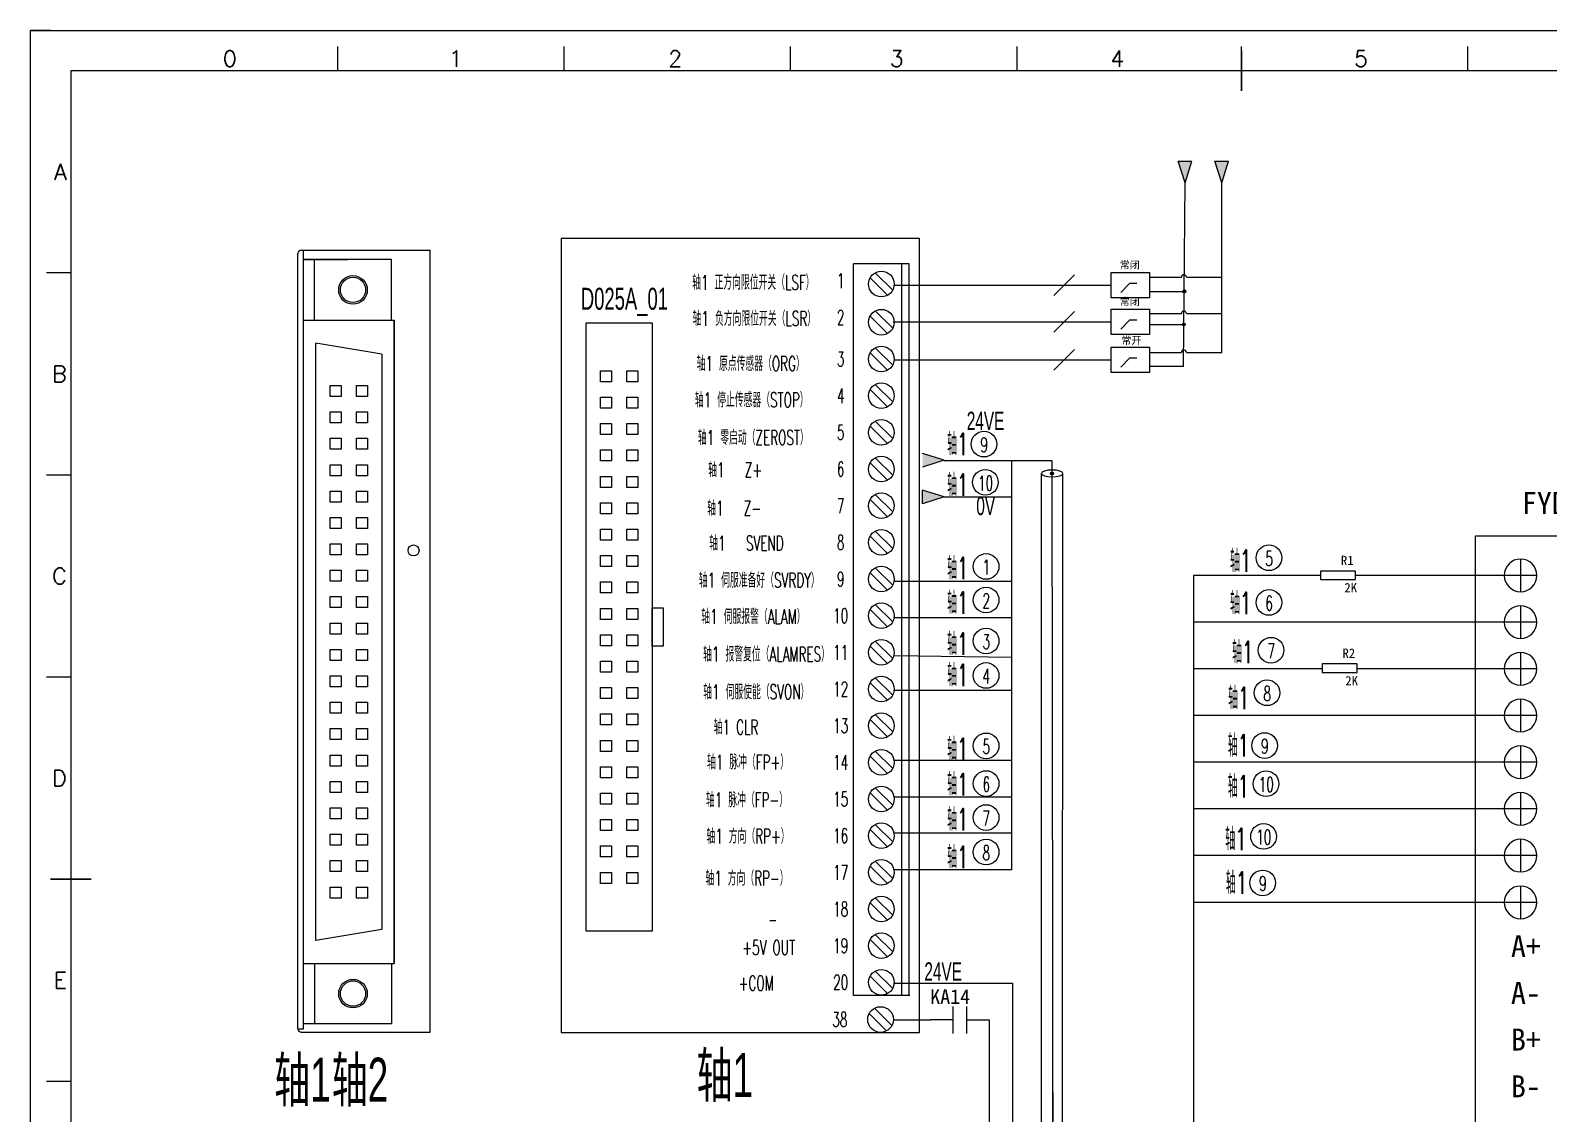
# Model space of a CAD drawing. Header units: millimetres. Extents: x 17734 to 28845, y 9358 to 11073.
# Drawn here: x 22576.8 to 22783.9, y 9835.8 to 9983.5 of the extents above; entities that cross this region are included whole.
import ezdxf
from ezdxf.enums import TextEntityAlignment as Align
from ezdxf.lldxf.tags import DXFTag

# ---------------------------------------------------------------- set-up
doc = ezdxf.new("R2010")
doc.units = ezdxf.units.MM
doc.layers.add('1', color=3, linetype='Continuous', lineweight=20)
doc.layers.add('Dimension', color=3, linetype='Continuous', lineweight=13)
for name, color, linetype in [('AE_BOR', 1, 'Continuous'), ('MISC', 2, 'Continuous'), ('SYMS', 7, 'Continuous'), ('Z_OM_GAIKEI', 7, 'Continuous')]:
    doc.layers.add(name, color=color, linetype=linetype)
doc.styles.get("Standard").update_dxf_attribs({"font": ''})
doc.styles.add('WD', font='romans.shx', dxfattribs={"bigfont": 'gbcbig.shx'})
doc.styles.add('样式 0', font='')
doc.styles.add('样式 8', font='arial.ttf')
doc.styles.get('Standard').set_extended_font_data('SimSun')
doc.styles.get('样式 0').set_extended_font_data('KaiTi_GB2312')
tags = doc.linetypes.add('ACAD_ISO02W100', pattern=[15, 12, -3]).pattern_tags.tags
tags[6:7] = [DXFTag(74, 4), DXFTag(75, 0), DXFTag(340, '0'), DXFTag(46, 1.0), DXFTag(50, 0.0), DXFTag(44, 0.0), DXFTag(45, 0.0)]
tags[4:5] = [DXFTag(74, 4), DXFTag(75, 0), DXFTag(340, '0'), DXFTag(46, 1.0), DXFTag(50, 0.0), DXFTag(44, 0.0), DXFTag(45, 0.0)]

# ---------------------------------------------------------------- blocks, each defined once
blk = doc.blocks.new('电控横A4')
for p, q in [((292, -5), (5, -5)), ((5, -5), (5, -205))]:
    blk.add_line(p, q)
at = {"layer": 'AE_BOR', "lineweight": 30}
blk.add_line((2.53, 0), (0, 0), dxfattribs=at)
at = {"layer": 'AE_BOR', "color": 1, "lineweight": 15}
for p, q in [((0, 0), (297, 0)), ((0, -210), (0, 0))]:
    blk.add_line(p, q, dxfattribs=at)
at = {"layer": 'AE_BOR'}
for p, q in [((38.03, -5), (38.03, -2)), ((66.03, -5), (66.03, -2)), ((94.03, -5), (94.03, -2)), ((122.03, -5), (122.03, -2)), ((149.78, -5), (149.78, -2)), ((177.78, -5), (177.78, -2)), ((5, -30), (2, -30)), ((5, -55), (2, -55)), ((5, -80), (2, -80)), ((5, -130), (2, -130))]:
    blk.add_line(p, q, dxfattribs=at)
at = {"layer": 'AE_BOR', "color": 2, "lineweight": 30}
for p, q in [((149.78, -7.5), (149.78, -2.5)), ((2.5, -105), (7.5, -105))]:
    blk.add_line(p, q, dxfattribs=at)
at = {"layer": 'AE_BOR', "style": 'WD'}
for s, p in [('0', (24.67, -4.5)), ('1', (52.6, -4.5)), ('2', (79.75, -4.5)), ('3', (107.15, -4.5)), ('4', (134.45, -4.5)), ('5', (164.59, -4.5))]:
    blk.add_text(s, height=2, dxfattribs=at).set_placement(p, align=Align.CENTER)
for s, p in [('A', (4.5, -17.5)), ('B', (4.5, -42.5)), ('C', (4.5, -67.5)), ('D', (4.5, -92.5)), ('E', (4.5, -117.5))]:
    blk.add_text(s, height=2, dxfattribs=at).set_placement(p, align=Align.MIDDLE_RIGHT)
blk = doc.blocks.new('WDDOT')
blk.add_hatch(color=256).paths.add_polyline_path([(0.5, 0, 1), (-0.5, 0, 1)])
blk.add_circle((0, 0), 0.5)
blk = doc.blocks.new('端子')
at = {"color": 0, "linetype": 'ByBlock', "lineweight": -2}
for p, q in [((7469.46, -2062.51), (7469.46, -2072.51)), ((7464.46, -2067.51), (7474.46, -2067.51))]:
    blk.add_line(p, q, dxfattribs=at)
blk.add_circle((7469.46, -2067.51), 5, dxfattribs=at)
blk = doc.blocks.new('常开触点')
at = {"linetype": 'ByBlock'}
for p, q in [((-1853.82, -782.99), (-1853.82, -780.56)), ((-1852.6, -782.99), (-1852.6, -780.56)), ((-1853.82, -781.77), (-1855.88, -781.77)), ((-1852.6, -781.77), (-1850.55, -781.77))]:
    blk.add_line(p, q, dxfattribs=at)

msp = doc.modelspace()

# ---------------------------------------------------------------- hatches: boundary and pattern name
for points in [[(22734.279, 9962.7), (22733.343, 9965.619), (22735.214, 9965.619)], [(22739.279, 9962.7), (22738.343, 9965.619), (22740.214, 9965.619)], [(22701.42, 9924.857), (22698.501, 9923.922), (22698.501, 9925.793)], [(22698.501, 9918.922), (22698.501, 9920.793), (22701.42, 9919.857)]]:
    msp.add_hatch(color=256).paths.add_polyline_path(points)
h = msp.add_hatch(color=256)
edge = h.paths.add_edge_path()
edge.add_arc((22734.194, 9947.885), 0.197, 0, 360)
h = msp.add_hatch(color=256)
edge = h.paths.add_edge_path()
edge.add_arc((22734.108, 9943.353), 0.197, 0, 360)
h = msp.add_hatch(color=256)
edge = h.paths.add_edge_path()
edge.add_arc((22716.124, 9923.042), 0.197, 0, 360)

# ---------------------------------------------------------------- linework, layer by layer
for p, q in [((22734.279, 9962.7), (22733.343, 9965.619)), ((22733.343, 9965.619), (22735.214, 9965.619)), ((22734.279, 9962.7), (22735.214, 9965.619)), ((22738.343, 9965.619), (22740.214, 9965.619)), ((22739.279, 9962.7), (22738.343, 9965.619)), ((22739.279, 9962.7), (22740.214, 9965.619)), ((22613.774, 9953.502), (22631.324, 9953.502)), ((22701.42, 9924.857), (22698.501, 9925.793)), ((22701.42, 9924.857), (22698.501, 9923.922)), ((22698.501, 9918.922), (22698.501, 9920.793)), ((22701.42, 9919.857), (22698.501, 9920.793)), ((22701.42, 9919.857), (22698.501, 9918.922)), ((22735.442, 9909.151), (22735.442, 9821.424)), ((22716.238, 9821.424), (22716.238, 9856.681)), ((22694.507, 9848.524), (22699.595, 9848.524)), ((22707.588, 9848.524), (22707.588, 9813.027)), ((22613.774, 9846.852), (22631.324, 9846.852))]:
    msp.add_line(p, q)
at = {"lineweight": 0}
for p, q in [((22734.082, 9937.669), (22734.279, 9962.7)), ((22739.279, 9939.564), (22739.279, 9962.7)), ((22689.092, 9851.87), (22689.092, 9951.624)), ((22696.656, 9951.624), (22689.092, 9951.624)), ((22695.656, 9851.87), (22695.656, 9951.624)), ((22696.656, 9851.87), (22696.656, 9951.623)), ((22729.452, 9949.819), (22733.788, 9949.819)), ((22734.46, 9949.819), (22739.279, 9949.819)), ((22694.643, 9948.732), (22724.196, 9948.732)), ((22729.452, 9947.872), (22734.279, 9947.872)), ((22694.477, 9943.732), (22724.196, 9943.732)), ((22729.452, 9944.867), (22733.788, 9944.867)), ((22734.46, 9944.867), (22739.279, 9944.867)), ((22729.452, 9943.353), (22734.115, 9943.353)), ((22729.452, 9939.564), (22733.788, 9939.564)), ((22734.46, 9939.564), (22739.279, 9939.564)), ((22694.643, 9938.529), (22724.196, 9938.529)), ((22729.452, 9937.669), (22734.115, 9937.669)), ((22701.42, 9924.827), (22710.669, 9924.827)), ((22701.42, 9919.857), (22710.669, 9919.857)), ((22696.748, 9851.87), (22689.092, 9851.87))]:
    msp.add_line(p, q, dxfattribs=at)
at = {"linetype": 'ACAD_ISO02W100'}
for p, q in [((22726.718, 9948.967), (22725.526, 9947.738)), ((22727.725, 9948.964), (22726.718, 9948.967)), ((22726.718, 9943.967), (22725.526, 9942.738)), ((22727.725, 9943.964), (22726.718, 9943.967)), ((22726.718, 9938.765), (22725.526, 9937.535)), ((22727.725, 9938.762), (22726.718, 9938.765))]:
    msp.add_line(p, q, dxfattribs=at)
at = {"color": 0, "linetype": 'Continuous', "lineweight": 13}
msp.add_line((22710.669, 9868.98), (22710.669, 9924.827), dxfattribs=at)
at = {"color": 2, "lineweight": 0}
for p, q in [((22714.701, 9824.683), (22714.686, 9923.043)), ((22717.585, 9824.718), (22717.616, 9923.064))]:
    msp.add_line(p, q, dxfattribs=at)
at = {"color": 0, "linetype": 'ByBlock', "lineweight": -2}
for p, q in [((22752.743, 9909.151), (22735.442, 9909.151)), ((22780.032, 9909.151), (22757.524, 9909.151)), ((22780.032, 9902.781), (22735.442, 9902.781)), ((22752.956, 9896.411), (22735.442, 9896.411)), ((22780.032, 9896.411), (22757.737, 9896.411)), ((22780.032, 9890.041), (22735.442, 9890.041)), ((22780.032, 9883.671), (22735.442, 9883.671)), ((22780.032, 9877.301), (22735.442, 9877.301)), ((22780.032, 9870.931), (22735.442, 9870.931)), ((22780.032, 9864.561), (22735.442, 9864.561))]:
    msp.add_line(p, q, dxfattribs=at)
at = {"lineweight": 0}
for points in [[(22691.334, 9949.715), (22693.706, 9947.343)], [(22694.413, 9948.05), (22692.041, 9950.422)], [(22691.334, 9944.509), (22693.706, 9942.137)], [(22694.413, 9942.844), (22692.041, 9945.216)], [(22691.334, 9939.489), (22693.706, 9937.118)], [(22694.413, 9937.825), (22692.041, 9940.196)], [(22694.413, 9932.825), (22692.041, 9935.196)], [(22691.334, 9934.489), (22693.706, 9932.118)], [(22691.334, 9929.489), (22693.706, 9927.118)], [(22694.413, 9927.825), (22692.041, 9930.196)], [(22694.413, 9922.825), (22692.041, 9925.196)], [(22691.334, 9924.489), (22693.706, 9922.118)], [(22691.334, 9919.489), (22693.706, 9917.118)], [(22694.413, 9917.825), (22692.041, 9920.196)], [(22691.334, 9914.489), (22693.706, 9912.118)], [(22694.413, 9912.825), (22692.041, 9915.196)], [(22691.334, 9909.489), (22693.706, 9907.118)], [(22694.413, 9907.825), (22692.041, 9910.196)], [(22691.334, 9904.489), (22693.706, 9902.118)], [(22694.413, 9902.825), (22692.041, 9905.196)], [(22694.413, 9897.825), (22692.041, 9900.196)], [(22691.334, 9899.489), (22693.706, 9897.118)], [(22691.334, 9894.489), (22693.706, 9892.118)], [(22694.413, 9892.825), (22692.041, 9895.196)], [(22694.413, 9887.825), (22692.041, 9890.196)], [(22691.334, 9889.489), (22693.706, 9887.118)], [(22691.334, 9884.489), (22693.706, 9882.118)], [(22694.413, 9882.825), (22692.041, 9885.196)], [(22691.334, 9879.489), (22693.706, 9877.118)], [(22694.413, 9877.825), (22692.041, 9880.196)], [(22694.413, 9872.825), (22692.041, 9875.196)], [(22691.334, 9874.489), (22693.706, 9872.118)], [(22691.334, 9869.489), (22693.706, 9867.118)], [(22694.413, 9867.825), (22692.041, 9870.196)], [(22694.413, 9862.825), (22692.041, 9865.196)], [(22691.334, 9864.489), (22693.706, 9862.118)], [(22691.334, 9859.489), (22693.706, 9857.118)], [(22694.413, 9857.825), (22692.041, 9860.196)], [(22691.334, 9854.489), (22693.706, 9852.118)], [(22694.413, 9852.825), (22692.041, 9855.196)], [(22691.219, 9849.421), (22693.591, 9847.049)], [(22694.298, 9847.756), (22691.926, 9850.128)]]:
    msp.add_lwpolyline(points, dxfattribs=at)
for points in [[(22724.196, 9947.006), (22724.196, 9950.458), (22729.452, 9950.458), (22729.452, 9947.006)], [(22652.62, 9860.632), (22652.62, 9943.582), (22661.62, 9943.582), (22661.62, 9860.632)], [(22724.196, 9942.006), (22724.196, 9945.458), (22729.452, 9945.458), (22729.452, 9942.006)], [(22724.196, 9936.803), (22724.196, 9940.256), (22729.452, 9940.256), (22729.452, 9936.803)], [(22656.07, 9935.557), (22654.57, 9935.557), (22654.57, 9937.057), (22656.07, 9937.057)], [(22659.67, 9935.557), (22658.17, 9935.557), (22658.17, 9937.057), (22659.67, 9937.057)], [(22617.711, 9935.05), (22619.211, 9935.05), (22619.211, 9933.55), (22617.711, 9933.55)], [(22621.311, 9935.05), (22622.811, 9935.05), (22622.811, 9933.55), (22621.311, 9933.55)], [(22656.07, 9931.957), (22654.57, 9931.957), (22654.57, 9933.457), (22656.07, 9933.457)], [(22659.67, 9931.957), (22658.17, 9931.957), (22658.17, 9933.457), (22659.67, 9933.457)], [(22617.711, 9931.45), (22619.211, 9931.45), (22619.211, 9929.95), (22617.711, 9929.95)], [(22621.311, 9931.45), (22622.811, 9931.45), (22622.811, 9929.95), (22621.311, 9929.95)], [(22656.07, 9928.357), (22654.57, 9928.357), (22654.57, 9929.857), (22656.07, 9929.857)], [(22659.67, 9928.357), (22658.17, 9928.357), (22658.17, 9929.857), (22659.67, 9929.857)], [(22617.711, 9927.85), (22619.211, 9927.85), (22619.211, 9926.35), (22617.711, 9926.35)], [(22621.311, 9927.85), (22622.811, 9927.85), (22622.811, 9926.35), (22621.311, 9926.35)], [(22656.07, 9924.757), (22654.57, 9924.757), (22654.57, 9926.257), (22656.07, 9926.257)], [(22659.67, 9924.757), (22658.17, 9924.757), (22658.17, 9926.257), (22659.67, 9926.257)], [(22617.711, 9924.25), (22619.211, 9924.25), (22619.211, 9922.75), (22617.711, 9922.75)], [(22621.311, 9924.25), (22622.811, 9924.25), (22622.811, 9922.75), (22621.311, 9922.75)], [(22656.07, 9921.157), (22654.57, 9921.157), (22654.57, 9922.657), (22656.07, 9922.657)], [(22659.67, 9921.157), (22658.17, 9921.157), (22658.17, 9922.657), (22659.67, 9922.657)], [(22617.711, 9920.65), (22619.211, 9920.65), (22619.211, 9919.15), (22617.711, 9919.15)], [(22621.311, 9920.65), (22622.811, 9920.65), (22622.811, 9919.15), (22621.311, 9919.15)], [(22656.07, 9917.557), (22654.57, 9917.557), (22654.57, 9919.057), (22656.07, 9919.057)], [(22659.67, 9917.557), (22658.17, 9917.557), (22658.17, 9919.057), (22659.67, 9919.057)], [(22617.711, 9917.05), (22619.211, 9917.05), (22619.211, 9915.55), (22617.711, 9915.55)], [(22621.311, 9917.05), (22622.811, 9917.05), (22622.811, 9915.55), (22621.311, 9915.55)], [(22656.07, 9913.957), (22654.57, 9913.957), (22654.57, 9915.457), (22656.07, 9915.457)], [(22659.67, 9913.957), (22658.17, 9913.957), (22658.17, 9915.457), (22659.67, 9915.457)], [(22617.711, 9913.45), (22619.211, 9913.45), (22619.211, 9911.95), (22617.711, 9911.95)], [(22621.311, 9913.45), (22622.811, 9913.45), (22622.811, 9911.95), (22621.311, 9911.95)], [(22656.07, 9910.357), (22654.57, 9910.357), (22654.57, 9911.857), (22656.07, 9911.857)], [(22659.67, 9910.357), (22658.17, 9910.357), (22658.17, 9911.857), (22659.67, 9911.857)], [(22617.711, 9909.85), (22619.211, 9909.85), (22619.211, 9908.35), (22617.711, 9908.35)], [(22621.311, 9909.85), (22622.811, 9909.85), (22622.811, 9908.35), (22621.311, 9908.35)], [(22617.711, 9906.25), (22619.211, 9906.25), (22619.211, 9904.75), (22617.711, 9904.75)], [(22621.311, 9906.25), (22622.811, 9906.25), (22622.811, 9904.75), (22621.311, 9904.75)], [(22656.07, 9906.757), (22654.57, 9906.757), (22654.57, 9908.257), (22656.07, 9908.257)], [(22659.67, 9906.757), (22658.17, 9906.757), (22658.17, 9908.257), (22659.67, 9908.257)], [(22656.07, 9903.157), (22654.57, 9903.157), (22654.57, 9904.657), (22656.07, 9904.657)], [(22659.67, 9903.157), (22658.17, 9903.157), (22658.17, 9904.657), (22659.67, 9904.657)], [(22663.12, 9899.482), (22661.62, 9899.482), (22661.62, 9904.732), (22663.12, 9904.732)], [(22617.711, 9902.65), (22619.211, 9902.65), (22619.211, 9901.15), (22617.711, 9901.15)], [(22621.311, 9902.65), (22622.811, 9902.65), (22622.811, 9901.15), (22621.311, 9901.15)], [(22656.07, 9899.557), (22654.57, 9899.557), (22654.57, 9901.057), (22656.07, 9901.057)], [(22659.67, 9899.557), (22658.17, 9899.557), (22658.17, 9901.057), (22659.67, 9901.057)], [(22617.711, 9899.05), (22619.211, 9899.05), (22619.211, 9897.55), (22617.711, 9897.55)], [(22621.311, 9899.05), (22622.811, 9899.05), (22622.811, 9897.55), (22621.311, 9897.55)], [(22656.07, 9895.957), (22654.57, 9895.957), (22654.57, 9897.457), (22656.07, 9897.457)], [(22659.67, 9895.957), (22658.17, 9895.957), (22658.17, 9897.457), (22659.67, 9897.457)], [(22617.711, 9895.45), (22619.211, 9895.45), (22619.211, 9893.95), (22617.711, 9893.95)], [(22621.311, 9895.45), (22622.811, 9895.45), (22622.811, 9893.95), (22621.311, 9893.95)], [(22656.07, 9892.357), (22654.57, 9892.357), (22654.57, 9893.857), (22656.07, 9893.857)], [(22659.67, 9892.357), (22658.17, 9892.357), (22658.17, 9893.857), (22659.67, 9893.857)], [(22617.711, 9891.85), (22619.211, 9891.85), (22619.211, 9890.35), (22617.711, 9890.35)], [(22621.311, 9891.85), (22622.811, 9891.85), (22622.811, 9890.35), (22621.311, 9890.35)], [(22656.07, 9888.757), (22654.57, 9888.757), (22654.57, 9890.257), (22656.07, 9890.257)], [(22659.67, 9888.757), (22658.17, 9888.757), (22658.17, 9890.257), (22659.67, 9890.257)], [(22617.711, 9888.25), (22619.211, 9888.25), (22619.211, 9886.75), (22617.711, 9886.75)], [(22621.311, 9888.25), (22622.811, 9888.25), (22622.811, 9886.75), (22621.311, 9886.75)], [(22656.07, 9885.157), (22654.57, 9885.157), (22654.57, 9886.657), (22656.07, 9886.657)], [(22659.67, 9885.157), (22658.17, 9885.157), (22658.17, 9886.657), (22659.67, 9886.657)], [(22617.711, 9884.65), (22619.211, 9884.65), (22619.211, 9883.15), (22617.711, 9883.15)], [(22621.311, 9884.65), (22622.811, 9884.65), (22622.811, 9883.15), (22621.311, 9883.15)], [(22656.07, 9881.557), (22654.57, 9881.557), (22654.57, 9883.057), (22656.07, 9883.057)], [(22659.67, 9881.557), (22658.17, 9881.557), (22658.17, 9883.057), (22659.67, 9883.057)], [(22617.711, 9881.05), (22619.211, 9881.05), (22619.211, 9879.55), (22617.711, 9879.55)], [(22621.311, 9881.05), (22622.811, 9881.05), (22622.811, 9879.55), (22621.311, 9879.55)], [(22656.07, 9877.957), (22654.57, 9877.957), (22654.57, 9879.457), (22656.07, 9879.457)], [(22659.67, 9877.957), (22658.17, 9877.957), (22658.17, 9879.457), (22659.67, 9879.457)], [(22617.711, 9877.45), (22619.211, 9877.45), (22619.211, 9875.95), (22617.711, 9875.95)], [(22621.311, 9877.45), (22622.811, 9877.45), (22622.811, 9875.95), (22621.311, 9875.95)], [(22656.07, 9874.357), (22654.57, 9874.357), (22654.57, 9875.857), (22656.07, 9875.857)], [(22659.67, 9874.357), (22658.17, 9874.357), (22658.17, 9875.857), (22659.67, 9875.857)], [(22617.711, 9873.85), (22619.211, 9873.85), (22619.211, 9872.35), (22617.711, 9872.35)], [(22621.311, 9873.85), (22622.811, 9873.85), (22622.811, 9872.35), (22621.311, 9872.35)], [(22656.07, 9870.757), (22654.57, 9870.757), (22654.57, 9872.257), (22656.07, 9872.257)], [(22659.67, 9870.757), (22658.17, 9870.757), (22658.17, 9872.257), (22659.67, 9872.257)], [(22617.711, 9870.25), (22619.211, 9870.25), (22619.211, 9868.75), (22617.711, 9868.75)], [(22621.311, 9870.25), (22622.811, 9870.25), (22622.811, 9868.75), (22621.311, 9868.75)], [(22656.07, 9867.157), (22654.57, 9867.157), (22654.57, 9868.657), (22656.07, 9868.657)], [(22659.67, 9867.157), (22658.17, 9867.157), (22658.17, 9868.657), (22659.67, 9868.657)], [(22617.711, 9866.65), (22619.211, 9866.65), (22619.211, 9865.15), (22617.711, 9865.15)], [(22621.311, 9866.65), (22622.811, 9866.65), (22622.811, 9865.15), (22621.311, 9865.15)]]:
    msp.add_lwpolyline(points, close=True, dxfattribs=at)
at = {"color": 0, "linetype": 'Continuous', "lineweight": -3}
msp.add_lwpolyline([(22710.669, 9924.827), (22716.111, 9924.827), (22716.238, 9821.424)], dxfattribs=at)
at = {"color": 0, "linetype": 'ByBlock', "lineweight": -2}
for points in [[(22773.883, 9914.568), (22800.584, 9914.568), (22800.584, 9834.261), (22773.883, 9834.261)], [(22757.524, 9909.734), (22752.743, 9909.734), (22752.743, 9908.569), (22757.524, 9908.569)], [(22757.737, 9897.087), (22752.956, 9897.087), (22752.956, 9895.922), (22757.737, 9895.922)]]:
    msp.add_lwpolyline(points, close=True, dxfattribs=at)
at = {"lineweight": 0}
for centre in [(22692.874, 9948.883), (22692.874, 9943.676), (22692.874, 9938.657), (22692.874, 9933.657), (22692.874, 9928.657), (22706.858, 9927.048), (22692.874, 9923.657), (22707.054, 9921.842), (22692.874, 9918.657), (22692.874, 9913.657), (22745.722, 9911.554), (22692.874, 9908.657), (22707.153, 9910.364), (22707.153, 9905.795), (22745.722, 9905.461), (22692.874, 9903.657), (22692.874, 9898.657), (22707.153, 9900.207), (22746.006, 9898.945), (22707.153, 9895.5), (22692.874, 9893.657), (22745.461, 9893.142), (22692.874, 9888.657), (22707.153, 9885.901), (22745.13, 9885.946), (22692.874, 9883.657), (22707.153, 9880.767), (22745.327, 9880.74), (22692.874, 9878.657), (22707.153, 9876.13), (22692.874, 9873.657), (22744.983, 9873.56), (22707.153, 9871.423), (22692.874, 9868.657), (22744.867, 9867.214), (22692.874, 9863.657), (22692.874, 9858.657), (22692.874, 9853.657), (22692.758, 9848.588)]:
    msp.add_circle(centre, 1.75, dxfattribs=at)
for centre in [(22734.194, 9947.885), (22734.108, 9943.353), (22716.124, 9923.042)]:
    msp.add_circle(centre, 0.197)
for centre in [(22734.124, 9949.819), (22734.124, 9944.867), (22734.124, 9939.564)]:
    msp.add_arc(centre, 0.336, 0, 180, dxfattribs=at)
at = {"color": 2, "lineweight": 0, "extrusion": (0, 0, -1)}
msp.add_ellipse((22716.151, 9923.058), major_axis=(-1.465, 0), ratio=0.3169375, dxfattribs=at)
at = {"layer": '1', "color": 7, "linetype": 'Continuous', "lineweight": 13}
for p, q in [((22694.665, 9908.383), (22710.669, 9908.383)), ((22694.605, 9903.416), (22710.669, 9903.416)), ((22694.605, 9898.249), (22710.669, 9898.009)), ((22694.605, 9893.483), (22710.669, 9893.483)), ((22710.669, 9883.886), (22694.534, 9883.886)), ((22710.669, 9878.894), (22694.534, 9878.894)), ((22710.669, 9873.977), (22694.534, 9873.977)), ((22710.669, 9868.98), (22694.534, 9868.98)), ((22694.511, 9853.55), (22710.761, 9853.55)), ((22710.763, 9853.55), (22710.763, 9813.206))]:
    msp.add_line(p, q, dxfattribs=at)
at = {"layer": '1', "color": 0, "linetype": 'Continuous', "lineweight": 13}
msp.add_lwpolyline([(22698.08, 9955.074), (22649.231, 9955.074), (22649.231, 9846.838), (22698.08, 9846.838)], close=True, dxfattribs=at)
at = {"layer": 'Dimension', "lineweight": 0}
for p, q in [((22716.367, 9947.318), (22719.195, 9950.146)), ((22716.367, 9942.318), (22719.195, 9945.146)), ((22716.367, 9937.115), (22719.195, 9939.944))]:
    msp.add_line(p, q, dxfattribs=at)
at = {"layer": 'Z_OM_GAIKEI'}
for p, q in [((22613.324, 9847.302), (22613.324, 9953.052)), ((22614.074, 9847.302), (22614.074, 9953.502)), ((22626.073, 9952.21), (22614.074, 9952.21)), ((22614.074, 9952.209), (22620.074, 9952.209)), ((22614.074, 9847.989), (22614.074, 9952.209)), ((22615.573, 9943.959), (22615.573, 9952.209)), ((22626.073, 9943.959), (22626.073, 9952.209)), ((22631.324, 9846.852), (22631.324, 9953.502)), ((22614.074, 9943.959), (22626.449, 9943.959)), ((22614.074, 9943.959), (22626.449, 9943.959)), ((22626.449, 9943.959), (22626.449, 9856.239)), ((22626.449, 9856.239), (22626.449, 9943.959)), ((22615.761, 9859.359), (22615.761, 9940.84)), ((22624.761, 9939.34), (22615.761, 9940.84)), ((22624.761, 9939.34), (22624.761, 9860.859)), ((22624.761, 9860.859), (22615.761, 9859.359)), ((22614.074, 9856.239), (22626.449, 9856.239)), ((22615.573, 9856.239), (22615.573, 9847.99)), ((22626.073, 9856.239), (22626.073, 9847.99)), ((22613.324, 9847.302), (22614.074, 9847.302)), ((22626.073, 9847.989), (22614.074, 9847.989))]:
    msp.add_line(p, q, dxfattribs=at)
for centre, radius in [((22620.823, 9948.084), 1.95), ((22620.823, 9948.084), 1.725), ((22629.074, 9912.552), 0.75), ((22620.823, 9852.115), 1.95), ((22620.823, 9852.115), 1.725)]:
    msp.add_circle(centre, radius, dxfattribs=at)
for centre, start, end in [((22613.774, 9953.052), 90, 180.00001), ((22613.774, 9847.302), 180.00001, 270)]:
    msp.add_arc(centre, 0.45, start, end, dxfattribs=at)

# ---------------------------------------------------------------- block references
at = {"xscale": 1.1025, "yscale": 1.1025, "zscale": 1.1025}
msp.add_blockref('电控横A4', (22576.831, 9983.476), dxfattribs=at)
at = {"color": 0, "linetype": 'ByBlock', "lineweight": -2, "xscale": -0.4459000000000001, "yscale": 0.4459000000000001, "zscale": 0.4459000000000001}
for p in [(26110.662, 10831.056), (26110.662, 10824.686), (26110.662, 10818.316), (26110.662, 10811.946), (26110.662, 10805.576), (26110.662, 10799.206), (26110.662, 10792.836), (26110.662, 10786.466)]:
    msp.add_blockref('端子', p, dxfattribs=at)
at = {"linetype": 'ByBlock', "xscale": 1.5, "yscale": 1.5, "zscale": 1.5}
msp.add_blockref('常开触点', (25483.409, 11021.185), dxfattribs=at)
at = {"layer": 'SYMS', "color": 0, "lineweight": -3, "xscale": 0.25, "yscale": 0.25, "zscale": 0.25, "rotation": 90}
for p in [(22734.194, 9947.885), (22734.108, 9943.353), (22716.124, 9923.042)]:
    msp.add_blockref('WDDOT', p, dxfattribs=at)
at = {"layer": 'SYMS', "lineweight": -3, "xscale": 0.25, "yscale": 0.25, "zscale": 0.25, "rotation": 90}
for p in [(22734.194, 9947.885), (22734.108, 9943.353), (22716.124, 9923.042)]:
    msp.add_blockref('WDDOT', p, dxfattribs=at)

# ---------------------------------------------------------------- texts
at = {"lineweight": 0, "style": 'WD', "width": 0.6}
for s, height, p in [('轴1 正方向限位开关（LSF）', 2, (22675.415, 9949.212)), ('1', 2, (22687.323, 9949.342)), ('轴1 负方向限位开关（LSR）', 2, (22675.553, 9944.278)), ('2', 2, (22687.323, 9944.342)), ('3', 2, (22687.323, 9938.657)), ('轴1 原点传感器（ORG）', 2, (22675.056, 9938.132)), ('轴1 停止传感器（STOP）', 2, (22675.194, 9933.177)), ('4', 2, (22687.323, 9933.657)), ('轴1 零启动（ZEROST）', 2, (22675.415, 9928.047)), ('5', 2, (22687.323, 9928.657)), ('轴1', 3, (22703.286, 9927.21)), ('9', 2, (22706.884, 9926.951)), ('轴1   Z+', 2, (22672.939, 9923.653)), ('6', 2, (22687.323, 9923.657)), ('轴1', 3, (22703.286, 9921.637)), ('10', 2, (22707.081, 9921.745)), ('轴1   Z-', 2, (22672.801, 9918.412)), ('7', 2, (22687.323, 9918.657)), ('轴1   SVEND', 2, (22674.474, 9913.644)), ('8', 2, (22687.323, 9913.657)), ('轴1', 3, (22741.855, 9911.274)), ('5', 2, (22745.748, 9911.457)), ('轴1', 3, (22703.286, 9910.272)), ('1', 2, (22707.179, 9910.267)), ('轴1 伺服准备好（SVRDY）', 2, (22676.221, 9908.59)), ('9', 2, (22687.323, 9908.657)), ('轴1', 3, (22703.286, 9905.574)), ('2', 2, (22707.179, 9905.698)), ('轴1', 3, (22741.855, 9905.507)), ('6', 2, (22745.748, 9905.364)), ('轴1 伺服报警（ALAM）', 2, (22675.424, 9903.634)), ('10', 2, (22687.323, 9903.657)), ('轴1', 3, (22703.286, 9899.959)), ('3', 2, (22707.179, 9900.11)), ('轴1', 3, (22742.139, 9898.82)), ('轴1 报警复位（ALAMRES）', 2, (22677.207, 9898.505)), ('11', 2, (22687.323, 9898.657)), ('7', 2, (22746.032, 9898.848)), ('轴1', 3, (22703.286, 9895.698)), ('4', 2, (22707.179, 9895.404)), ('轴1 伺服使能（SVON）', 2, (22675.818, 9893.362)), ('12', 2, (22687.323, 9893.657)), ('轴1', 3, (22741.594, 9892.587)), ('8', 2, (22745.487, 9893.045)), ('轴1 CLR', 2, (22673.051, 9888.571)), ('13', 2, (22687.323, 9888.657)), ('轴1', 3, (22741.559, 9886.108)), ('轴1', 3, (22703.286, 9885.621)), ('5', 2, (22707.179, 9885.804)), ('9', 2, (22745.157, 9885.849)), ('轴1 脉冲（FP+）', 2, (22674.689, 9883.803)), ('14', 2, (22687.323, 9883.657)), ('轴1', 3, (22703.286, 9880.813)), ('6', 2, (22707.179, 9880.67)), ('轴1', 3, (22741.559, 9880.535)), ('10', 2, (22745.354, 9880.643)), ('轴1 脉冲（FP-）', 2, (22674.551, 9878.637)), ('15', 2, (22687.323, 9878.657)), ('轴1', 3, (22703.286, 9876.005)), ('7', 2, (22707.179, 9876.033)), ('轴1 方向（RP+）', 2, (22674.689, 9873.681)), ('16', 2, (22687.323, 9873.657)), ('轴1', 3, (22741.215, 9873.355)), ('10', 2, (22745.01, 9873.463)), ('轴1', 3, (22703.286, 9870.869)), ('8', 2, (22707.179, 9871.327)), ('轴1 方向（RP-）', 2, (22674.551, 9867.954)), ('17', 2, (22687.323, 9868.657)), ('轴1', 3, (22741.296, 9867.376)), ('9', 2, (22744.894, 9867.117)), ('18', 2, (22687.323, 9863.657)), ('_', 2, (22678.054, 9863.186)), ('+5V OUT ', 2, (22677.916, 9858.395)), ('19', 2, (22687.323, 9858.657)), ('+COM', 2, (22675.799, 9853.546)), ('20', 2, (22687.323, 9853.657)), ('38', 2, (22687.208, 9848.588))]:
    msp.add_text(s, height=height, dxfattribs=at).set_placement(p, align=Align.MIDDLE)
at = {"color": 0, "linetype": 'ByBlock', "lineweight": -2, "char_height": 2.998, "attachment_point": 1}
for s, insert, width in [('FYDM506T', (22780.209, 9920.539), 43.43845), ('A+', (22778.717, 9860.087), 10.6291), ('A-', (22778.717, 9853.717), 10.6291), ('B+', (22778.717, 9847.347), 10.6291), ('B-', (22778.717, 9840.977), 10.6291)]:
    msp.add_mtext(s, dxfattribs=dict(at, insert=insert, width=width))
at = {"linetype": 'ByBlock', "lineweight": 0, "char_height": 1.274, "attachment_point": 3}
for s, insert in [('R1', (22757.269, 9911.826)), ('2K', (22757.738, 9908.115)), ('R2', (22757.481, 9899.179)), ('2K', (22757.861, 9895.422))]:
    msp.add_mtext(s, dxfattribs=dict(at, insert=insert))
at = {"insert": (22699.598, 9852.701), "char_height": 2, "width": 5.97017, "attachment_point": 1, "style": '样式 0'}
msp.add_mtext('\\pi-0.064528;KA14', dxfattribs=at)
at = {"layer": 'Dimension', "lineweight": 0, "style": '样式 8', "width": 0.6}
for s, height, p in [('D025A_01', 3, (22651.892, 9945.373)), ('24VE', 2.5, (22698.732, 9853.887)), ('轴1', 6, (22610.074, 9837.378)), ('轴2', 6, (22617.918, 9837.378)), ('轴1', 6, (22667.677, 9838.015))]:
    msp.add_text(s, height=height, dxfattribs=at).set_placement(p)
at = {"layer": 'Dimension', "color": 3, "lineweight": 0, "style": '样式 8', "width": 0.6}
for s, p in [('24VE', (22709.641, 9928.971)), ('0V', (22708.383, 9917.374))]:
    msp.add_text(s, height=2.5, dxfattribs=at).set_placement(p, align=Align.RIGHT)
at = {"layer": 'MISC', "color": 3, "char_height": 1, "width": 6.35251, "attachment_point": 1, "style": '样式 0'}
for s, insert in [('{\\fSimSun|b0|i0|c134|p2;常闭}', (22725.378, 9951.98)), ('{\\fSimSun|b0|i0|c134|p2;常闭}', (22725.378, 9946.98)), ('{\\fSimSun|b0|i0|c134|p2;常开}', (22725.592, 9941.702))]:
    msp.add_mtext(s, dxfattribs=dict(at, insert=insert))

doc.saveas('drawing.dxf')
